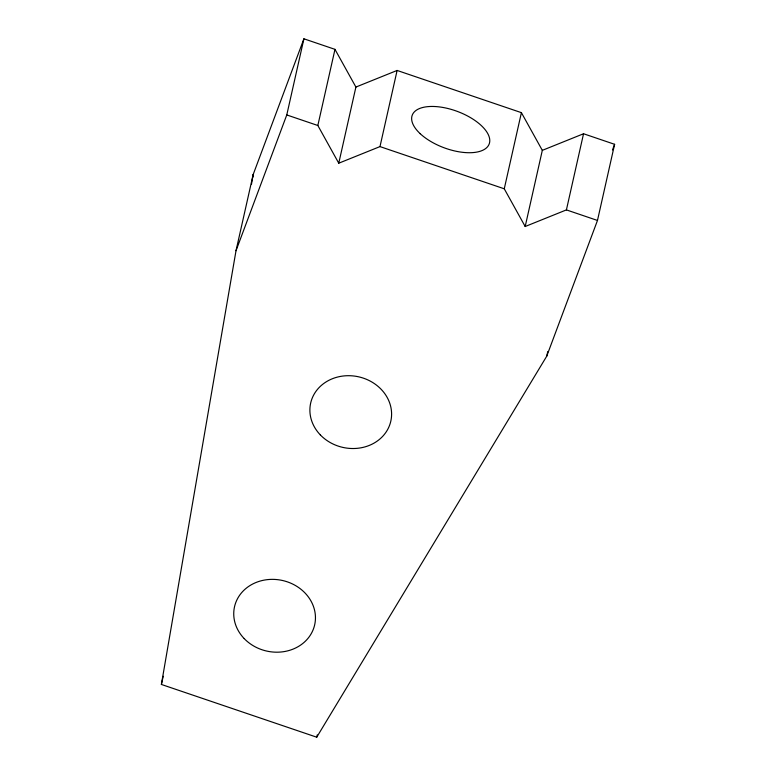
<?xml version="1.0" encoding="UTF-8"?>
<svg xmlns="http://www.w3.org/2000/svg" width="776" height="776" viewBox="0 0 776 776"><rect width="100%" height="100%" fill="white"/><g stroke="black" fill="none" stroke-linecap="round" stroke-linejoin="round"><path stroke-width="1.16" d="M252.889 177.073L253.121 174.668L303.911 38.8L334.98 49.354L355.903 87.058L338.763 163.202L379.988 146.596L504.264 188.801L525.187 226.505L566.412 209.898L597.481 220.452L546.711 356.233L316.734 737.2L161.389 684.451L236.011 250.726L253.121 174.668L251.482 184.222M236.011 250.726L286.771 114.945L303.911 38.8M161.389 684.451L163.232 676.255M338.763 163.202L317.84 125.499L334.98 49.354M379.988 146.596L397.118 70.451L521.404 112.656L542.317 150.36L525.187 226.505M316.734 737.2L317.268 734.862M504.264 188.801L521.404 112.656M566.412 209.898L583.542 133.753L614.611 144.307L597.481 220.452M546.711 356.233L547.769 351.557M612.497 149.962L614.611 144.307M355.903 87.058L397.118 70.451M542.317 150.36L583.542 133.753M286.771 114.945L317.84 125.499M320.333 434.909A41.08 36.162 12.7 0 0 389.581 425.296A41.08 36.162 12.7 0 0 342.323 376.118A41.08 36.162 12.7 0 0 320.333 434.909M244.188 638.58A41.08 36.162 12.7 0 0 313.436 628.967A41.08 36.162 12.7 0 0 266.168 579.788A41.08 36.162 12.7 0 0 244.188 638.58M420.214 133.705A41.08 19.351 20.5 0 0 487.115 147.246A41.08 19.351 20.5 0 0 444.784 107.806A41.08 19.351 20.5 0 0 420.214 133.705"/></g></svg>
